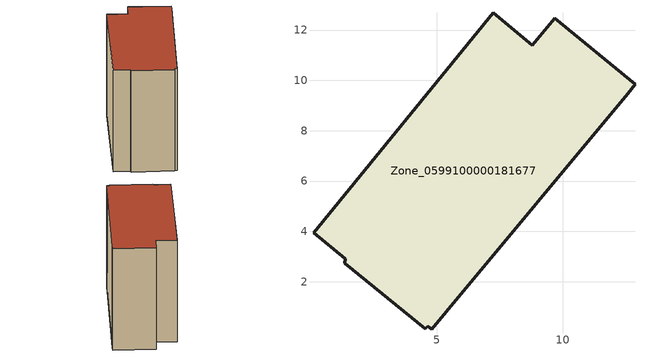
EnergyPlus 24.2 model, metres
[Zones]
Zone_0599100000181677
 floor ground (C_G): 1.35,2.92 0.1,3.94 7.23,12.69 8.79,11.4 9.68,12.48 12.87,9.85 12.58,9.48 5.37,0.82 4.79,0.11 4.64,0.23 4.54,0.13 1.33,2.74 z0
 wall outside (C_F): 12.58,9.48 12.87,9.85 9.68,12.48 8.79,11.4 7.23,12.69 0.1,3.94 1.35,2.92 1.33,2.74 4.54,0.13 4.64,0.23 4.79,0.11 5.37,0.82 12.58,9.48 z0:10.86
 roof outside (C_R): 1.33,2.74 4.54,0.13 4.64,0.23 4.79,0.11 5.37,0.82 12.58,9.48 12.87,9.85 9.68,12.48 8.79,11.4 7.23,12.69 0.1,3.94 1.35,2.92 z10.86
[BUILDING]
Pand.0599100000181677: North Axis=0; Terrain=City; Loads Convergence Tolerance Value=0.04; Temperature Convergence Tolerance Value=0.4; Solar Distribution=FullExterior; Maximum Number of Warmup Days=25; Minimum Number of Warmup Days=1
[Site:Location]
Rotterdam.The.Hague.AP_ZH_NLD Design_Conditions: Latitude=51.96; Longitude=4.45; Time Zone=1; Elevation=-4.5
[SITE:GROUNDTEMPERATURE:BUILDINGSURFACE]
18, 18, 18, 18, 18, 18, 18, 18, 18, 18, 18, 18
[MATERIAL] Thermal Absorptance=0.9; Solar Absorptance=0.7; Visible Absorptance=0.7
Name | Roughness | Thickness | Conductivity | Density | Specific Heat
G.TI.1946 | MediumSmooth | 0.15 | 1 | 540 | 1210
F.TI.1946 | Rough | 0.3 | 0.857143 | 1920 | 840
R.TI.1946 | MediumRough | 0.2 | 0.1 | 1500 | 1000
[CONSTRUCTION]
C_G: G.TI.1946
C_F: F.TI.1946
C_R: R.TI.1946
[ZONE]
Zone_0599100000181677: Type=1; Multiplier=1; Ceiling Height=Autocalculate; Volume=Autocalculate; Floor Area=autocalculate; Part of Total Floor Area=Yes
[ZONEINFILTRATION:DESIGNFLOWRATE]
Infil_Zone_0599100000181677: Zone or ZoneList or Space or SpaceList=Zone_0599100000181677; Schedule=AlwaysOn; Design Flow Rate Calculation Method=Flow/Area; Flow Rate per Floor Area=0.003; Constant Term Coefficient=1; Temperature Term Coefficient=0; Velocity Term Coefficient=0; Velocity Squared Term Coefficient=0
[HVACTEMPLATE:ZONE:IDEALLOADSAIRSYSTEM]
Zone_0599100000181677: Maximum Heating Supply Air Temperature=50; Minimum Cooling Supply Air Temperature=13; Maximum Heating Supply Air Humidity Ratio=0.0156; Minimum Cooling Supply Air Humidity Ratio=0.0077; Heating Limit=NoLimit; Cooling Limit=NoLimit; Dehumidification Control Type=ConstantSensibleHeatRatio; Cooling Sensible Heat Ratio=0.7; Dehumidification Setpoint=60; Humidification Control Type=None; Humidification Setpoint=30; Outdoor Air Method=None; Outdoor Air Flow Rate per Person=0.00944; Outdoor Air Flow Rate per Zone Floor Area=0; Outdoor Air Flow Rate per Zone=0; Demand Controlled Ventilation Type=None; Outdoor Air Economizer Type=NoEconomizer; Heat Recovery Type=None; Sensible Heat Recovery Effectiveness=0.7; Latent Heat Recovery Effectiveness=0.65
[ZONECONTROL:THERMOSTAT]
ThermostatControl_Zone_0599100000181677: Zone or ZoneList=Zone_0599100000181677; Control Type Schedule=DualSetpointControlType; Control 1=Thermostat_Zone_0599100000181677; Temperature Difference Between Cutout And Setpoint=0
[THERMOSTATSETPOINT:DUALSETPOINT]
Thermostat_Zone_0599100000181677: Heating Setpoint Temperature Schedule=HeatingSetpoint_Zone_0599100000181677; Cooling Setpoint Temperature Schedule=CoolingSetpoint_Zone_0599100000181677
[SCHEDULE:COMPACT]
HeatingSetpoint_Zone_0599100000181677: Through: 12/31, For: AllDays, Until: 24:00, 21
CoolingSetpoint_Zone_0599100000181677: Through: 12/31, For: AllDays, Until: 24:00, 24
DualSetpointControlType: Through: 12/31, For: AllDays, Until: 24:00, 4
AlwaysOn: Through: 12/31, For: AllDays, Until: 24:00, 1
